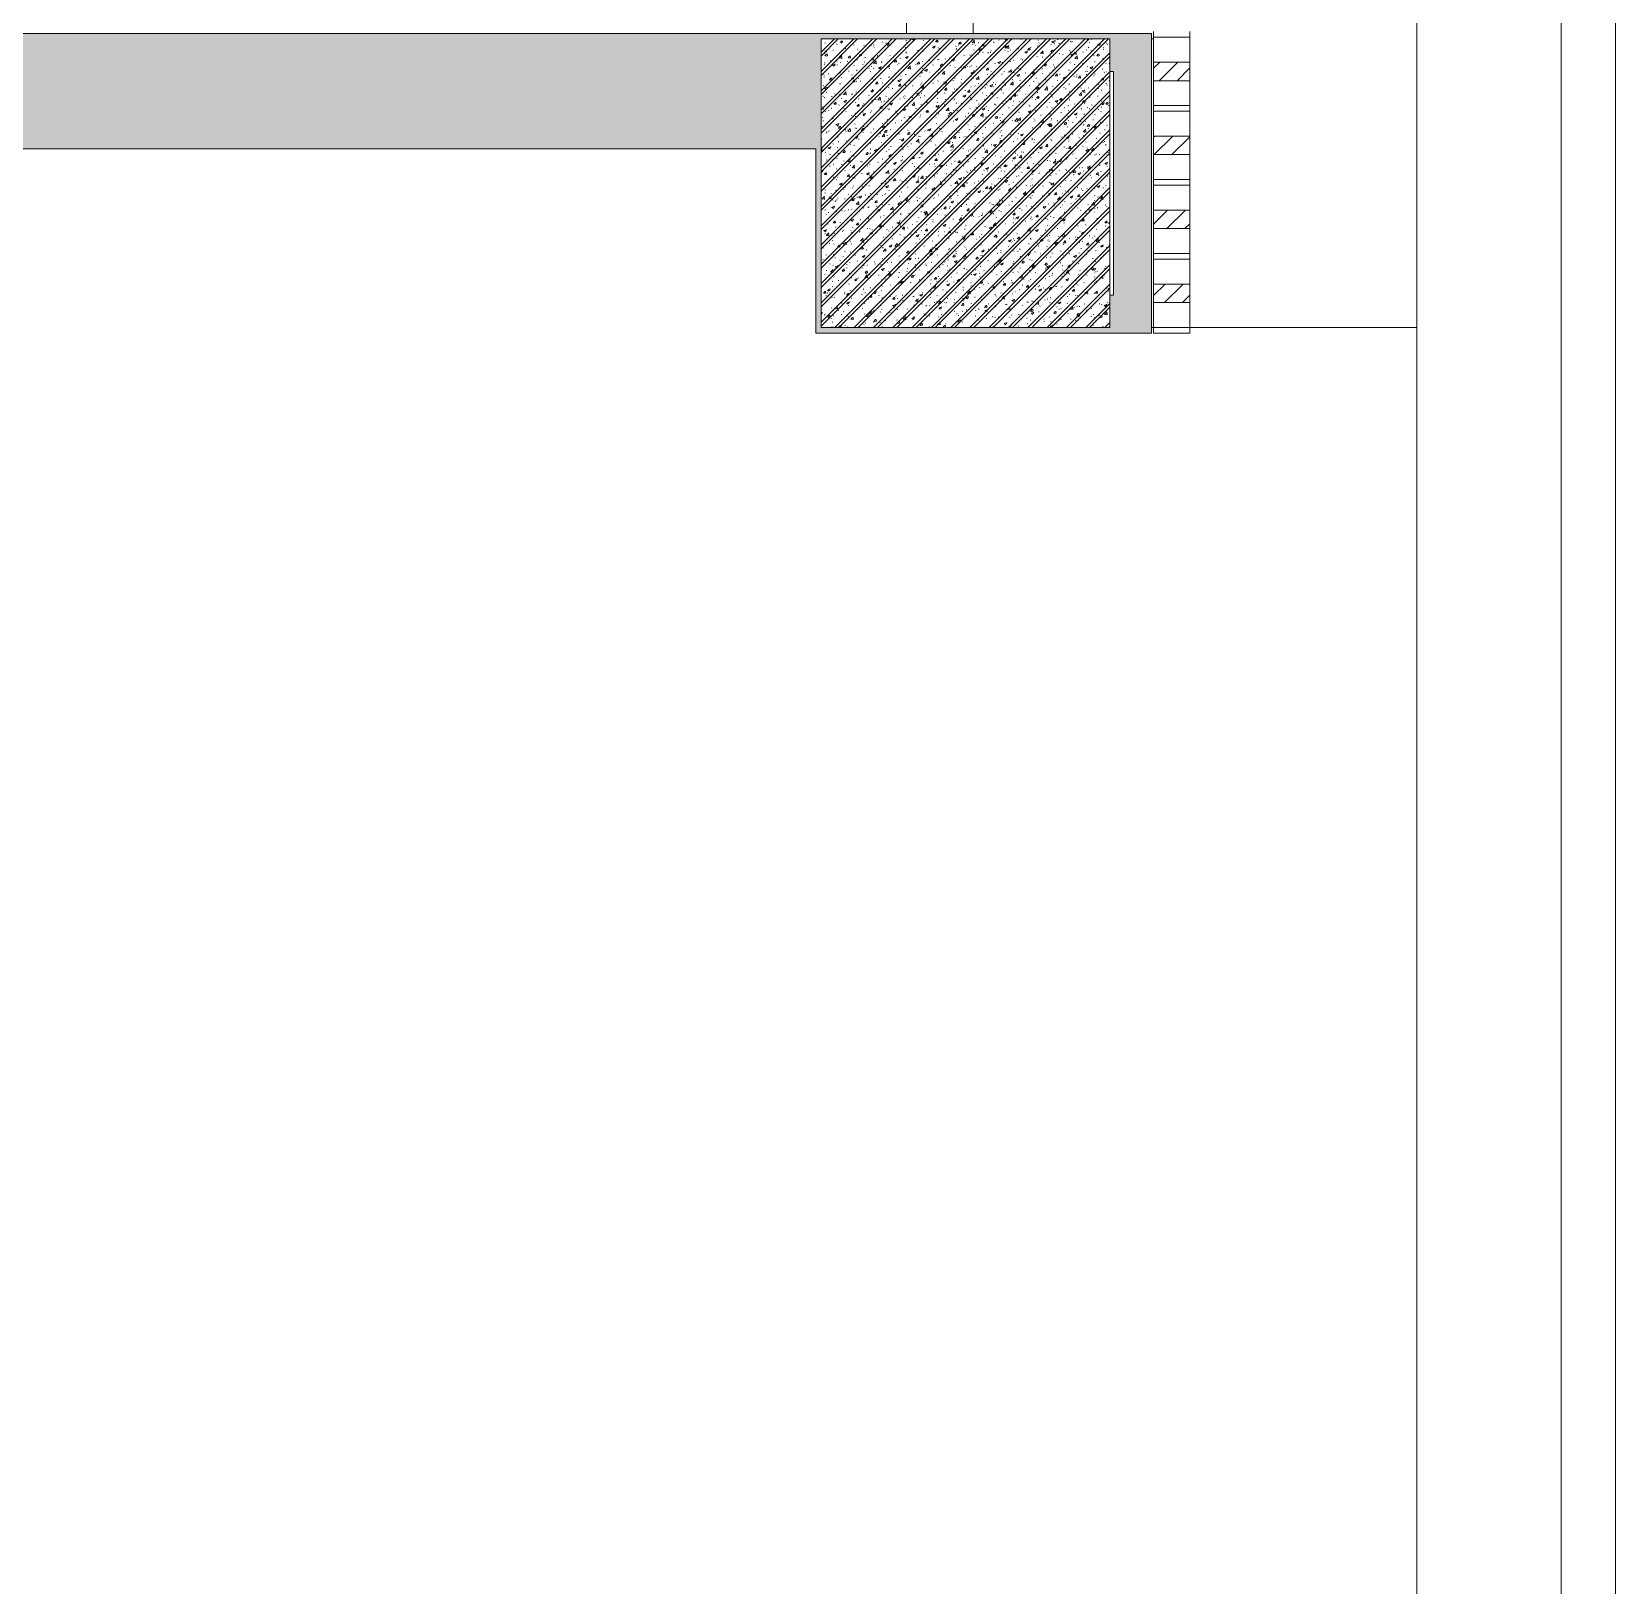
# Model space of a CAD drawing. Header units: millimetres. Extents: x -32090 to 18410, y 18847 to 76047.
# Drawn here: x 14023 to 18410, y 30062 to 34367 of the extents above; entities that cross this region are included whole.
import ezdxf

# ---------------------------------------------------------------- set-up
doc = ezdxf.new("R2010")
doc.units = ezdxf.units.MM
for name, color, linetype, lineweight in [('A-FLOR', 192, 'Continuous', 5), ('A-GLAZ-CURT', 52, 'Continuous', 5), ('A-GLAZ-CWMG', 51, 'Continuous', 5), ('A-WALL', 113, 'Continuous', 5), ('A-WALL-PATT', 111, 'Continuous', 5), ('S-COLS', 52, 'Continuous', 5)]:
    doc.layers.add(name, color=color, linetype=linetype, lineweight=lineweight)

# ---------------------------------------------------------------- blocks, each defined once
blk = doc.blocks.new('M_Concrete-Square-Column - C1 - 800 X 800-V17-1st Traffic Floor Plan - Pedestrian')
at = {"layer": 'S-COLS'}
h = blk.add_hatch(dxfattribs=at)
h.set_pattern_fill('FP_21', color=256, style=0, pattern_type=2)
h.set_pattern_definition([(50, (-16610.066, -33947), (63.763904, -5.57885), [6.667, -73.342]), (355, (-16610.066, -33947), (-12.33488, 66.86951), [5.334, -58.674]), (100.451, (-16604.75, -33947.465), (51.43036, 61.29098), [5.667, -62.332]), (46.184, (-16610.066, -33929.22), (94.87722, -14.71484), [10.001, -110.014]), (96.636, (-16602.16, -33930.45), (83.09115, 86.5993), [8.5, -93.497]), (351.184, (-16610.07, -33929.22), (83.09204, 86.59928), [8.001, -88.011]), (21, (-16601.176, -33933.665), (53.06449, -35.792726), [6.667, -73.342]), (326, (-16601.176, -33933.665), (21.63066, 64.46546), [5.334, -58.674]), (71.451, (-16596.754, -33936.65), (74.69646, 28.67237), [5.667, -62.332]), (37.5, (-16610.066, -33947), (1.080413, 29.594271), [1.676, -56.286, 1.676, -57.887, -58.896]), (37.5, (-16610.066, -33947), (1.080413, 29.594271), [-117.526, 1.676, -57.22]), (7.5, (-16610.066, -33947), (23.386368, 35.063507), [1.676, -32.283, 1.676, -54.953, -22.447]), (7.5, (-16610.066, -33947), (23.386368, 35.063507), [-90.589, 1.676, -20.771]), (327.5, (-16629.89, -33947), (47.456567, -2.005468), [1.676, -20.549, 1.676, -67.666, -92.012]), (327.5, (-16629.89, -33947), (47.456567, -2.005468), [-91.567, 1.676, -90.335]), (317.5, (-16638.78, -33947), (51.844948, 8.89904), [1.676, -27.216, 1.676, -44.374, -65.341]), (317.5, (-16638.78, -33947), (51.844948, 8.89904), [-74.943, 1.676, -63.665]), (45, (-16610.066, -33947), (-26.716616, 26.716616), []), (45, (-16610.066, -33936.11), (-26.716616, 26.716616), [])])
h.paths.add_polyline_path([(-400, -400), (400, -400), (400, 400), (-400, 400), (-400, -84.8)])
at = {"layer": 'S-COLS', "lineweight": 15}
for p, q in [((400, 400), (-400, 400)), ((-400, 400), (-400, -400)), ((400, -400), (400, 400)), ((-400, -400), (400, -400))]:
    blk.add_line(p, q, dxfattribs=at)
blk = doc.blocks.new('GUTTER_1 - GUTTER_1-8544427-1st Traffic Floor Plan - Pedestrian')
at = {"layer": 'A-FLOR'}
for p, q in [((18410.1, 76047.2), (18410.1, 18847)), ((18260.1, 18997), (18260.1, 75897.2))]:
    blk.add_line(p, q, dxfattribs=at)
blk = doc.blocks.new('Rectangular Mullion - 185x65-11553713-1st Traffic Floor Plan - Pedestrian')
at = {"layer": 'A-GLAZ-CWMG'}
for p, q in [((-65, 0), (-65, 185)), ((-65, 185), (0, 185)), ((0, 185), (0, 0)), ((0, 0), (-65, 0))]:
    blk.add_line(p, q, dxfattribs=at)
blk = doc.blocks.new('X Block - X Block-V332-1st Traffic Floor Plan - Pedestrian')
at = {"layer": 'A-GLAZ-CURT'}
h = blk.add_hatch(dxfattribs=at)
h.set_pattern_fill('FP_316', color=256, style=0, pattern_type=2)
h.set_pattern_definition([(135, (34249.496, -17181.066), (-24.748737, -24.748737), [])])
h.paths.add_polyline_path([(-33.3, -50), (18.3, -50), (18.3, 50), (-33.3, 50)])
for p, q in [((-102.5, 50), (-102.5, -50)), ((-102.5, 50), (-33.3, 50)), ((18.3, 50), (-33.3, 50)), ((-33.3, 50), (-33.3, -50)), ((18.3, -50), (18.3, 50)), ((18.3, 50), (87.5, 50)), ((87.5, 50), (87.5, -50)), ((-33.3, -50), (-102.5, -50)), ((-33.3, -50), (18.3, -50)), ((87.5, -50), (18.3, -50))]:
    blk.add_line(p, q, dxfattribs=at)
blk = doc.blocks.new('X Block - X Block-V333-1st Traffic Floor Plan - Pedestrian')
at = {"layer": 'A-GLAZ-CURT'}
h = blk.add_hatch(dxfattribs=at)
h.set_pattern_fill('FP_317', color=256, style=0, pattern_type=2)
h.set_pattern_definition([(135, (34044.496, -17181.066), (-24.748737, -24.748737), [])])
h.paths.add_polyline_path([(-33.3, -50), (18.3, -50), (18.3, 50), (-33.3, 50)])
for p, q in [((-102.5, 50), (-102.5, -50)), ((-102.5, 50), (-33.3, 50)), ((18.3, 50), (-33.3, 50)), ((-33.3, 50), (-33.3, -50)), ((18.3, -50), (18.3, 50)), ((18.3, 50), (87.5, 50)), ((87.5, 50), (87.5, -50)), ((-33.3, -50), (-102.5, -50)), ((-33.3, -50), (18.3, -50)), ((87.5, -50), (18.3, -50))]:
    blk.add_line(p, q, dxfattribs=at)
blk = doc.blocks.new('X Block - X Block-V334-1st Traffic Floor Plan - Pedestrian')
at = {"layer": 'A-GLAZ-CURT'}
h = blk.add_hatch(dxfattribs=at)
h.set_pattern_fill('FP_318', color=256, style=0, pattern_type=2)
h.set_pattern_definition([(135, (33839.496, -17181.066), (-24.748737, -24.748737), [])])
h.paths.add_polyline_path([(18.3, 50), (-33.3, 50), (-33.3, -50), (18.3, -50)])
for p, q in [((-102.5, 50), (-102.5, -50)), ((-102.5, 50), (-33.3, 50)), ((18.3, 50), (-33.3, 50)), ((-33.3, 50), (-33.3, -50)), ((18.3, -50), (18.3, 50)), ((18.3, 50), (87.5, 50)), ((87.5, 50), (87.5, -50)), ((-33.3, -50), (-102.5, -50)), ((-33.3, -50), (18.3, -50)), ((87.5, -50), (18.3, -50))]:
    blk.add_line(p, q, dxfattribs=at)
blk = doc.blocks.new('X Block - X Block-V335-1st Traffic Floor Plan - Pedestrian')
at = {"layer": 'A-GLAZ-CURT'}
h = blk.add_hatch(dxfattribs=at)
h.set_pattern_fill('FP_319', color=256, style=0, pattern_type=2)
h.set_pattern_definition([(135, (33641.996, -17181.066), (-24.748737, -24.748737), [])])
h.paths.add_polyline_path([(-25.8, -50), (25.8, -50), (25.8, 50), (-25.8, 50)])
for p, q in [((-95, 50), (-95, -50)), ((-95, 50), (-25.8, 50)), ((25.8, 50), (-25.8, 50)), ((-25.8, 50), (-25.8, -50)), ((25.8, -50), (25.8, 50)), ((25.8, 50), (95, 50)), ((-25.8, -50), (-95, -50)), ((-25.8, -50), (25.8, -50)), ((95, -50), (25.8, -50))]:
    blk.add_line(p, q, dxfattribs=at)
blk = doc.blocks.new('Rectangular Mullion - 15 x 100mm-10623208-1st Traffic Floor Plan - Pedestrian')
at = {"layer": 'A-GLAZ-CWMG'}
for p, q in [((-15, 50), (0, 50)), ((-15, -50), (-15, 50)), ((0, 50), (0, -50)), ((0, -50), (-15, -50))]:
    blk.add_line(p, q, dxfattribs=at)
blk = doc.blocks.new('Rectangular Mullion - 15 x 100mm-V155-1st Traffic Floor Plan - Pedestrian')
at = {"layer": 'A-GLAZ-CWMG'}
for p, q in [((-23149.9, 65882), (-23134.9, 65882)), ((-23134.9, 65782), (-23149.9, 65782))]:
    blk.add_line(p, q, dxfattribs=at)

msp = doc.modelspace()

# ---------------------------------------------------------------- hatches: boundary and pattern name
at = {"layer": 'A-WALL-PATT'}
h = msp.add_hatch(color=256, dxfattribs=at)
h.paths.add_polyline_path([(16195.1, 34042), (16195.1, 34362), (13760.1, 34362), (13760.1, 34042), (15150.7, 34042)])
h.paths.add_polyline_path([(8213.3, 34042), (9510.1, 34042), (9510.1, 34362), (6967.6, 34362), (6967.6, 34347), (6960.1, 34347), (6960.1, 34042), (6975.1, 34042)])
for points in [[(16307, 34347), (17010.1, 34347), (17010.1, 34362), (16195.1, 34362), (16195.1, 34347), (16210.1, 34347)], [(17125.1, 34257), (17125.1, 34362), (17010.1, 34362), (17010.1, 34257), (17020.1, 34257)], [(16195.1, 33532), (16210.1, 33532), (16210.1, 34347), (16195.1, 34347), (16195.1, 33547)], [(17020.1, 33637), (17125.1, 33637), (17125.1, 34257), (17020.1, 34257), (17020.1, 33862.2)], [(17010.1, 33532), (17125.1, 33532), (17125.1, 33637), (17010.1, 33637), (17010.1, 33547)], [(17010.1, 33532), (17010.1, 33547), (16210.1, 33547), (16210.1, 33532), (16885.1, 33532)]]:
    msp.add_hatch(color=256, dxfattribs=at).paths.add_polyline_path(points)

# ---------------------------------------------------------------- linework, layer by layer
at = {"layer": 'A-FLOR'}
for p, q in [((17860.1, 75497.2), (17860.1, 33547)), ((17131.1, 34347), (17125.1, 34347)), ((17125.1, 33547), (17131.1, 33547)), ((17231.1, 33547), (17860.1, 33547)), ((17860.1, 33547), (17860.1, 19397))]:
    msp.add_line(p, q, dxfattribs=at)
at = {"layer": 'A-WALL', "lineweight": 15}
for p, q in [((16195.1, 34362), (13760.1, 34362)), ((17125.1, 34362), (16195.1, 34362)), ((17125.1, 33532), (17125.1, 34362)), ((17010.1, 34257), (17020.1, 34257)), ((17020.1, 34257), (17020.1, 33637)), ((13760.1, 34042), (16195.1, 34042)), ((16195.1, 34042), (16195.1, 33532)), ((17020.1, 33637), (17010.1, 33637)), ((16195.1, 33532), (17125.1, 33532))]:
    msp.add_line(p, q, dxfattribs=at)

# ---------------------------------------------------------------- block references
at = {"layer": 'A-FLOR'}
msp.add_blockref('GUTTER_1 - GUTTER_1-8544427-1st Traffic Floor Plan - Pedestrian', (0, 0), dxfattribs=at)
at = {"layer": 'A-GLAZ-CURT', "rotation": 270}
for name, p in [('X Block - X Block-V332-1st Traffic Floor Plan - Pedestrian', (17181.1, 34249.5)), ('X Block - X Block-V333-1st Traffic Floor Plan - Pedestrian', (17181.1, 34044.5)), ('X Block - X Block-V334-1st Traffic Floor Plan - Pedestrian', (17181.1, 33839.5)), ('X Block - X Block-V335-1st Traffic Floor Plan - Pedestrian', (17181.1, 33642))]:
    msp.add_blockref(name, p, dxfattribs=at)
at = {"layer": 'A-GLAZ-CWMG', "extrusion": (0, 0, -1), "rotation": 270}
for name, p in [('Rectangular Mullion - 185x65-11553713-1st Traffic Floor Plan - Pedestrian', (-16631.1, 34362)), ('Rectangular Mullion - 15 x 100mm-10623208-1st Traffic Floor Plan - Pedestrian', (-17181.1, 33532))]:
    msp.add_blockref(name, p, dxfattribs=at)
at = {"layer": 'A-GLAZ-CWMG', "rotation": 270}
for p in [(-48650.9, 11217.1), (-48650.9, 11012.1), (-48650.9, 10807.1), (-48650.9, 10602.1)]:
    msp.add_blockref('Rectangular Mullion - 15 x 100mm-V155-1st Traffic Floor Plan - Pedestrian', p, dxfattribs=at)
at = {"layer": 'S-COLS', "lineweight": 15}
msp.add_blockref('M_Concrete-Square-Column - C1 - 800 X 800-V17-1st Traffic Floor Plan - Pedestrian', (16610.1, 33947), dxfattribs=at)

doc.saveas('drawing.dxf')
